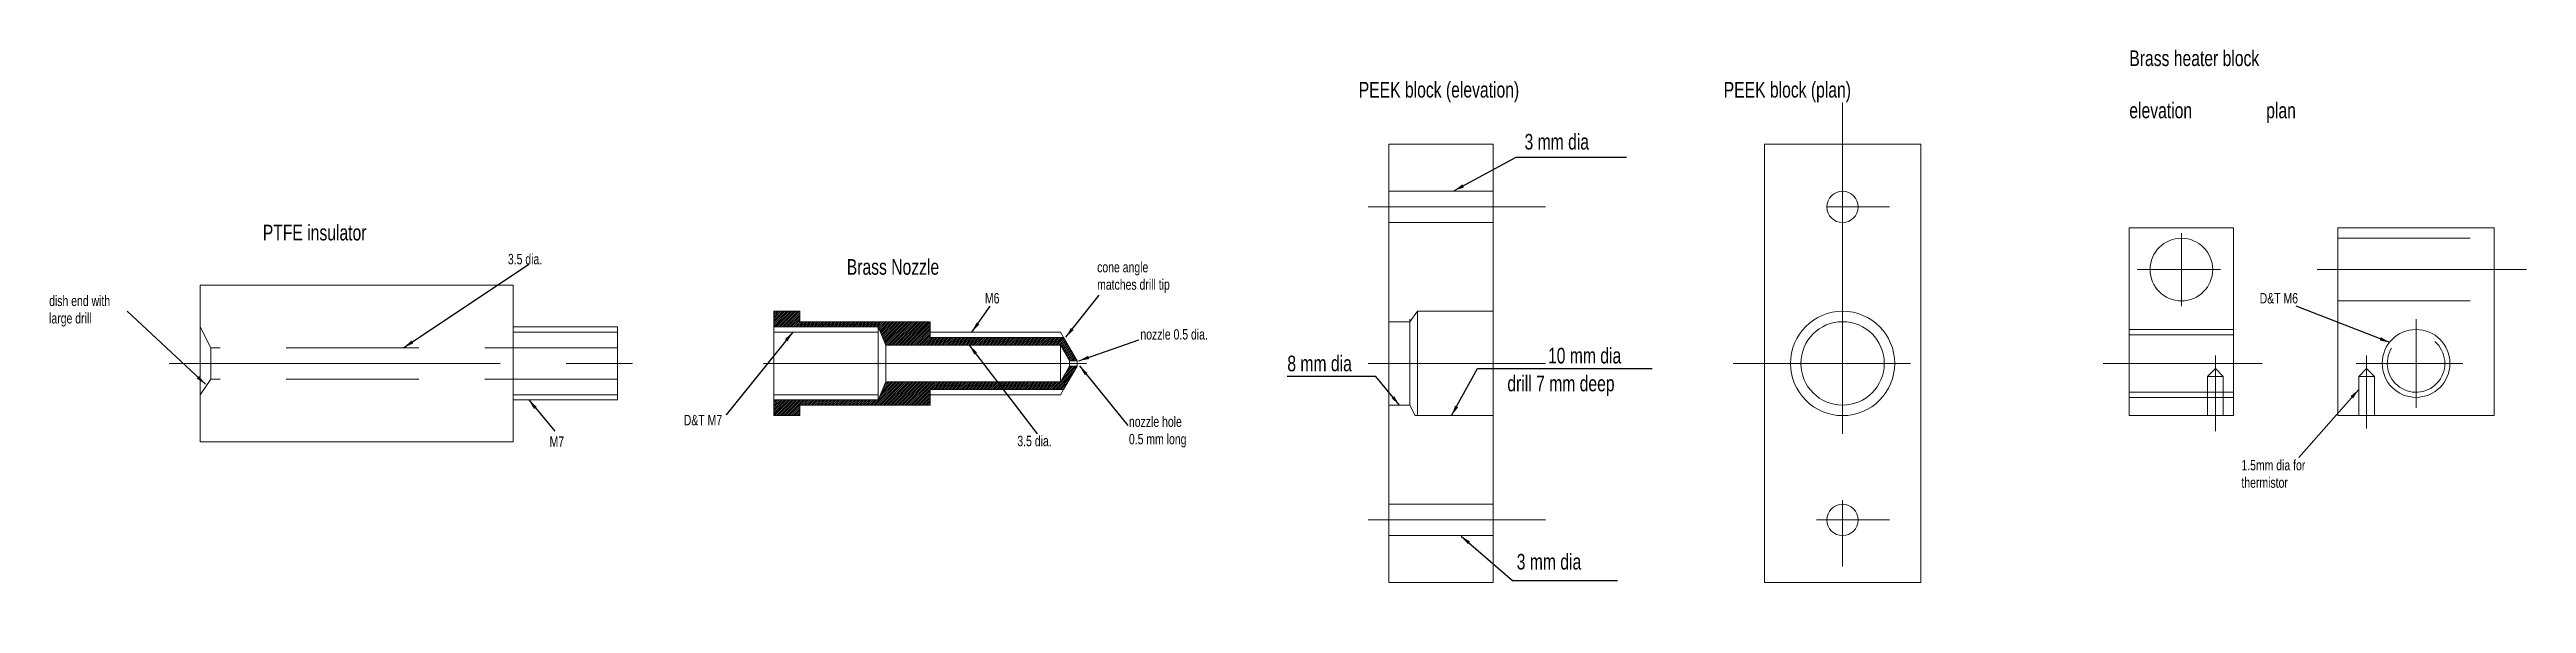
# Model space of a CAD drawing. Header units: millimetres. Extents: x -64 to 173, y -23 to 30.
import ezdxf

# ---------------------------------------------------------------- set-up
doc = ezdxf.new("R2010")
doc.units = ezdxf.units.MM
for name, pattern in [('CENTER', [50.8, 31.75, -6.35, 6.35, -6.35]), ('DASHDOTX2', [50.8, 25.4, -12.7, 0, -12.7]), ('DASHED', [19.05, 12.7, -6.35]), ('DOTX2', [12.7, 0, -12.7])]:
    doc.linetypes.add(name, pattern=pattern)
for name, color, linetype, lineweight in [('centres', 7, 'CONTINUOUS', 0), ('dimensions', 7, 'CONTINUOUS', 0), ('hatch', 7, 'CONTINUOUS', 5), ('Names', 7, 'CONTINUOUS', 0), ('outlines', 7, 'CONTINUOUS', 0)]:
    doc.layers.add(name, color=color, linetype=linetype, lineweight=lineweight)
doc.styles.get("Standard").update_dxf_attribs({"font": 'txt', "width": 0.75})
doc.dimstyles.get("Standard").update_dxf_attribs({"dimtxt": 2, "dimasz": 1, "dimexe": 0.5, "dimexo": 0.625, "dimtad": 1, "dimtxsty": 'Standard', "dimcen": 2.5, "dimadec": 0, "dimazin": 0, "dimtfac": 1, "dimtmove": 0, "dimatfit": 3, "dimfxl": 1, "dimarcsym": 0})
pattern_1 = [(45, (0, 0), (-0.08838835, 0.08838835), [])]

msp = doc.modelspace()

# ---------------------------------------------------------------- hatches: boundary and pattern name
at = {"layer": 'hatch', "lineweight": 5}
h = msp.add_hatch(dxfattribs=at)
h.set_pattern_fill('ansi31', color=256, scale=0.6, angle=1.5708, style=0)
h.set_pattern_definition(pattern_1)
h.paths.add_polyline_path([(5, 5), (7.5, 5), (7.5, 4), (20, 4), (20, 3), (20, 2.5), (32.79, 2.5), (34.1, 0.25), (33.36, 0.25), (32.5, 1.75), (15.75, 1.75), (15, 3.5), (5, 3.5)])
h = msp.add_hatch(dxfattribs=at)
h.set_pattern_fill('ansi31', color=256, scale=0.6, angle=1.5708, style=0)
h.set_pattern_definition(pattern_1)
h.paths.add_polyline_path([(5, -5), (7.5, -5), (7.5, -4), (20, -4), (20, -3), (20, -2.5), (32.79, -2.5), (34.1, -0.25), (33.36, -0.25), (32.5, -1.75), (15.75, -1.75), (15, -3.5), (5, -3.5)])

# ---------------------------------------------------------------- linework, layer by layer
at = {"layer": 'centres', "linetype": 'CENTER', "lineweight": 5}
for p, q in [((107.5, 25), (107.5, -23)), ((62, 15), (79, 15)), ((106, 15), (112, 15)), ((-53, 0), (-7, 0)), ((4, 0), (35, 0)), ((62, 0), (79, 0)), ((97, 0), (114, 0)), ((62, -15), (79, -15)), ((105, -15), (112, -15))]:
    msp.add_line(p, q, dxfattribs=at)
at = {"layer": 'centres', "linetype": 'DASHDOTX2', "lineweight": 5}
for p, q in [((140, 12.5), (140, 5.5)), ((135.75, 9), (143.75, 9)), ((153, 9), (173.09, 9)), ((162.5, 4.25), (162.5, -4.25)), ((132.5, 0), (147.75, 0)), ((143.25, 0.75), (143.25, -6.5)), ((156.75, 0), (167, 0)), ((157.75, 0.75), (157.75, -6.25))]:
    msp.add_line(p, q, dxfattribs=at)
at = {"layer": 'hatch', "lineweight": 15}
for centre, radius in [((107.5, 15), 1.5), ((107.5, 0), 5), ((107.5, 0), 4), ((107.5, -15), 1.5)]:
    msp.add_circle(centre, radius, dxfattribs=at)
at = {"layer": 'outlines', "lineweight": 15}
for p, q in [((64, 21), (74, 21)), ((64, -21), (64, 21)), ((74, 21), (74, -21)), ((135, 13), (145, 13)), ((135, -5), (135, 13)), ((145, 13), (145, -5)), ((155, -5), (155, 13)), ((155, 13), (170, 13)), ((170, -5), (170, 13)), ((20, 4), (20, 3)), ((20, 3), (32.5, 3)), ((20, -4), (20, -3)), ((20, -3), (32.5, -3)), ((145, -5), (135, -5)), ((170, -5), (155, -5)), ((74, -21), (64, -21))]:
    msp.add_line(p, q, dxfattribs=at)
at = {"layer": 'outlines', "lineweight": 13}
for p, q in [((100, 20), (100, 21)), ((100, 21), (115, 21)), ((100, 20), (100, -20)), ((115, 21), (115, 20)), ((115, -20), (115, 20)), ((-20, 7.5), (-50, 7.5)), ((-50, 7.5), (-50, -7.5)), ((-20, 3.5), (-20, 7.5)), ((5, 5), (7.5, 5)), ((5, 5), (5, 3.5)), ((7.5, 5), (7.5, 4)), ((100, 5), (100, 5)), ((-20, -3.5), (-20, 3.5)), ((-20, 3.5), (-10, 3.5)), ((-10, 3.5), (-10, -3.5)), ((5, 3.5), (15, 3.5)), ((5, 3.5), (5, -3)), ((7.5, 4), (20, 4)), ((15, 3.5), (15, -3.5)), ((15, 3.5), (15.75, 1.75)), ((32.5, 3), (32.79, 2.5)), ((32.79, 2.5), (34.1, 0.25)), ((15.75, 1.75), (15.75, -1.75)), ((15.75, 1.75), (32.5, 1.75)), ((32.5, 1.75), (32.5, -1.75)), ((32.5, 1.75), (33.36, 0.25)), ((33.36, 0.25), (33.36, -0.25)), ((33.36, 0.25), (34.1, 0.25)), ((34.1, 0.25), (34.1, -0.25)), ((15.75, -1.75), (15, -3.5)), ((32.5, -1.75), (15.75, -1.75)), ((33.36, -0.25), (32.5, -1.75)), ((34.1, -0.25), (32.79, -2.5)), ((33.36, -0.25), (34.1, -0.25)), ((-10, -3.5), (-20, -3.5)), ((-20, -7.5), (-20, -3.5)), ((5, -3), (5, -3.5)), ((15, -3.5), (5, -3.5)), ((5, -3.5), (5, -5)), ((7.5, -5), (7.5, -4)), ((7.5, -4), (20, -4)), ((32.79, -2.5), (32.5, -3)), ((5, -5), (7.5, -5)), ((5, -5), (7.5, -5)), ((-50, -7.5), (-20, -7.5)), ((100, -20), (100, -21)), ((100, -21), (115, -21)), ((115, -21), (115, -20))]:
    msp.add_line(p, q, dxfattribs=at)
at = {"layer": 'outlines', "linetype": 'DASHED', "lineweight": 15}
for p, q in [((64, 16.5), (74, 16.5)), ((64, 13.5), (74, 13.5)), ((66, 4), (66.75, 5)), ((66.75, 5), (74, 5)), ((66.75, -5), (66.75, 5)), ((64, 4), (66, 4)), ((66, -4), (66, 4.25)), ((64, -4), (66, -4)), ((66, -4), (66.5, -5)), ((66.5, -5), (74, -5)), ((64, -13.5), (74, -13.5)), ((64, -16.5), (74, -16.5))]:
    msp.add_line(p, q, dxfattribs=at)
at = {"layer": 'outlines', "linetype": 'DASHED', "lineweight": 5}
for p, q in [((155, 12), (170, 12)), ((155, 6), (170, 6)), ((-50, 3.5), (-49, 1.5)), ((145, 3.25), (135, 3.25)), ((135, 2.75), (145, 2.75)), ((-49, 1.5), (-49, -1.5)), ((-10, 1.5), (-49, 1.5)), ((-49, -1.5), (-50, -3)), ((-10, -1.5), (-49, -1.5)), ((143.25, -0.5), (142.5, -1.25)), ((142.5, -1.25), (142.5, -5)), ((144, -1.25), (142.5, -1.25)), ((144, -1.25), (143.25, -0.5)), ((144, -5), (144, -1.25)), ((157, -1.25), (157.75, -0.5)), ((157, -5), (157, -1.25)), ((158.5, -1.25), (157, -1.25)), ((157.75, -0.5), (158.5, -1.25)), ((158.5, -1.25), (158.5, -5)), ((135, -2.75), (145, -2.75)), ((145, -3.25), (135, -3.25))]:
    msp.add_line(p, q, dxfattribs=at)
at = {"layer": 'outlines', "lineweight": 9}
for p, q in [((-10, 3), (-20, 3)), ((5, 3), (15, 3)), ((20, 3), (20, 2.5)), ((20, 2.5), (32.79, 2.5)), ((-10, -3), (-20, -3)), ((5, -3), (15, -3)), ((20, -3), (20, -2.5)), ((20, -2.5), (32.79, -2.5))]:
    msp.add_line(p, q, dxfattribs=at)
at = {"layer": 'outlines', "lineweight": 13}
msp.add_circle((140, 9), 3, dxfattribs=at)
at = {"layer": 'outlines', "lineweight": 15}
msp.add_circle((162.5, 0), 3.25, dxfattribs=at)
at = {"layer": 'outlines', "lineweight": 9}
msp.add_arc((162.5, 0), 2.76, 147.9946, 49.3987, dxfattribs=at)
at = {"layer": 'outlines', "linetype": 'DOTX2', "lineweight": 9}
for p in [(135, 3.25), (145, 3.25)]:
    msp.add_point(p, dxfattribs=at)

# ---------------------------------------------------------------- texts
at = {"layer": 'dimensions', "char_height": 1.5, "width": 100, "attachment_point": 1}
for s, insert in [('3\\~mm\\~dia', (77, 22)), ('8\\~mm\\~dia', (54.25, 0.75)), ('10\\~mm\\~dia', (79.25, 1.5)), ('drill\\~7\\~mm\\~deep', (75.35, -1.17)), ('3\\~mm\\~dia', (76.25, -18.25))]:
    msp.add_mtext(s, dxfattribs=dict(at, insert=insert))
at = {"layer": 'dimensions', "lineweight": 5, "char_height": 1, "width": 100, "attachment_point": 1}
for s, insert in [('3.5\\~dia.', (-20.5, 10.5)), ('cone\\~angle\\Pmatches\\~drill\\~tip\\P', (36.01, 9.73)), ('dish\\~end\\~with\\Plarge\\~drill', (-64.5, 6.5)), ('nozzle\\~0.5\\~dia.', (40.16, 3.29)), ('M7', (-16.5, -7)), ('D&T\\~M7', (-3.63, -4.93)), ('3.5\\~dia.', (28.36, -6.93)), ('nozzle\\~hole\\~\\P0.5\\~mm\\~long', (39.06, -5.08))]:
    msp.add_mtext(s, dxfattribs=dict(at, insert=insert))
at = {"layer": 'Names', "lineweight": 18, "char_height": 1.5, "width": 100, "attachment_point": 1}
for s, insert in [('Brass\\~heater\\~block\\P\\Pelevation\\~\\~\\~\\~\\~\\~\\~\\~\\~\\~\\~\\~\\~\\~\\~\\~\\~plan', (135, 30)), ('PTFE\\~insulator', (-44.01, 13.29)), ('Brass\\~Nozzle', (12, 10))]:
    msp.add_mtext(s, dxfattribs=dict(at, insert=insert))
at = {"layer": 'Names', "linetype": 'CENTER', "lineweight": 18, "char_height": 1.5, "width": 100, "attachment_point": 1}
for s, insert in [('PEEK\\~block\\~(elevation)', (61.1, 26.98)), ('PEEK\\~block\\~(plan)', (96.1, 26.98))]:
    msp.add_mtext(s, dxfattribs=dict(at, insert=insert))
at = {"layer": 'Names', "lineweight": 5, "char_height": 1, "width": 100, "attachment_point": 1}
for s, insert in [('M6', (25.25, 6.75)), ('D&T\\~M6', (147.5, 6.75)), ('1.5mm\\~dia\\~for\\Pthermistor', (145.75, -9.25))]:
    msp.add_mtext(s, dxfattribs=dict(at, insert=insert))

# ---------------------------------------------------------------- leaders
at = {"layer": 'centres'}
msp.add_leader([(23.75, 1.75), (30.25, -6.75), (30.25, -6.75), (30.25, -6.75), (30.25, -6.75)], dimstyle='Standard', dxfattribs=at)
at = {"layer": 'dimensions'}
for points in [[(70.23, 16.54), (76.2, 19.77), (86.77, 19.77)], [(65, -4), (62.75, -1.25), (54.25, -1.25)], [(70, -5), (72.5, -0.5), (89.25, -0.5)], [(70.91, -16.54), (75.86, -20.8), (85.91, -20.8)]]:
    msp.add_leader(points, dimstyle='Standard', dxfattribs=at)
at = {"layer": 'dimensions', "lineweight": 5}
for points in [[(-30.5, 1.5), (-18.5, 9.5), (-18.5, 9.5), (-18.5, 9.5)], [(-49.5, -2), (-57, 5), (-57, 5)], [(33, 2.51), (36.19, 6.53)], [(6.82, 3), (0.44, -4.93), (0.44, -4.93), (0.44, -4.93)], [(34.25, 0.25), (40, 2.25), (40, 2.25)], [(34.32, -0.24), (38.97, -5.94)], [(-18.5, -3.5), (-16, -6.5), (-16, -6.5)]]:
    msp.add_leader(points, dimstyle='Standard', dxfattribs=at)
at = {"layer": 'Names', "lineweight": 5}
for points in [[(24, 3), (25.75, 5.5), (25.75, 5.5), (25.75, 5.5)], [(160, 2), (151, 5.5)], [(157, -2.5), (151.25, -9)]]:
    msp.add_leader(points, dimstyle='Standard', dxfattribs=at)

doc.saveas('drawing.dxf')
